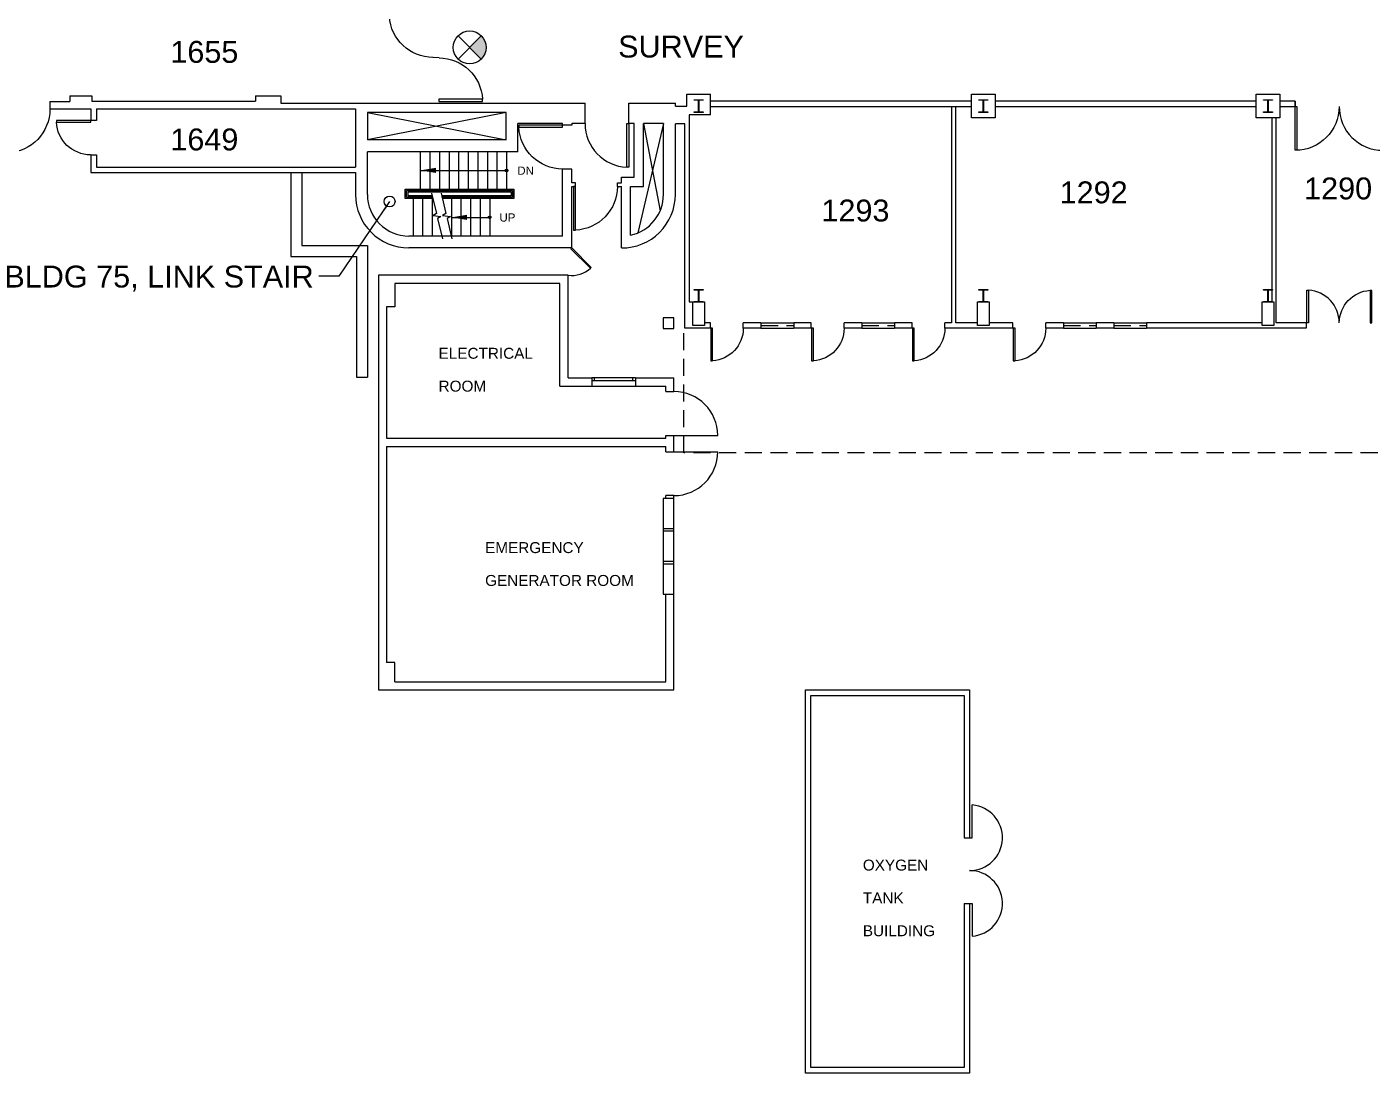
# Model space of a CAD drawing. Header units: inches. Extents: x 283 to 7662, y 1515 to 4754.
# Drawn here: x 2987 to 4461, y 1920 to 3067 of the extents above; entities that cross this region are included whole.
import ezdxf

# ---------------------------------------------------------------- set-up
doc = ezdxf.new("R2010")
doc.units = ezdxf.units.IN
doc.header["$LTSCALE"] = 150
doc.header["$MEASUREMENT"] = 0
doc.linetypes.add('HIDDEN2', pattern=[0.1875, 0.125, -0.0625])
doc.layers.get('0').update_dxf_attribs({"linetype": 'CONTINUOUS'})
doc.layers.get('DEFPOINTS').update_dxf_attribs({"color": 31, "linetype": 'CONTINUOUS'})
for name, color, linetype in [('A-ANNO-TEXT', 4, 'CONTINUOUS'), ('A-ANNO-TEXT-STAIR', 4, 'CONTINUOUS'), ('A-COLS', 5, 'CONTINUOUS'), ('A-DOOR', 2, 'CONTINUOUS'), ('A-FLOR-HRAL', 1, 'CONTINUOUS'), ('A-FLOR-STRS', 2, 'CONTINUOUS'), ('A-GLAZ', 2, 'CONTINUOUS'), ('A-GLAZ-SILL', 1, 'CONTINUOUS'), ('A-GLAZ-VENT', 2, 'HIDDEN2'), ('A-ROOF-OTLN', 2, 'HIDDEN2'), ('A-SHFT', 1, 'CONTINUOUS'), ('A-WALL-FULL', 6, 'CONTINUOUS'), ('X-Clng-Lite', 12, 'CONTINUOUS')]:
    doc.layers.add(name, color=color, linetype=linetype)
doc.styles.add('ARIAL', font='arial.ttf')
doc.styles.add('AT', font='ARCHTITL.shx', dxfattribs={"width": 0.9})
doc.styles.get("Standard").update_dxf_attribs({"font": 'SIMPLEX.shx', "height": 9})
doc.dimstyles.new('DIM-96', dxfattribs={"dimscale": 96, "dimtxt": 0.18, "dimasz": 0.18, "dimexe": 0.18, "dimexo": 0.0625, "dimgap": 0.09, "dimtad": 0, "dimtih": 1, "dimtoh": 1, "dimdec": 4, "dimzin": 0, "dimdsep": 46, "dimlunit": 4, "dimtxsty": 'Standard', "dimcen": 0.09, "dimadec": 0, "dimazin": 0, "dimtfac": 1, "dimtdec": 4, "dimtofl": 0, "dimtmove": 2, "dimatfit": 3, "dimfxl": 1, "dimtolj": 1, "dimtzin": 0, "dimarcsym": 0})
doc.dimstyles.new('DIM1-4', dxfattribs={"dimscale": 48, "dimtxt": 0.09375, "dimasz": 0.125, "dimexe": 0.125, "dimexo": 0.09375, "dimgap": 0, "dimtad": 1, "dimdec": 6, "dimzin": 7, "dimdsep": 46, "dimlunit": 4, "dimtxsty": 'AT', "dimblk": 'TICK', "dimblk1": 'ARROW', "dimblk2": 'ARROW', "dimsah": 1, "dimcen": 2.25, "dimdle": 1.5, "dimadec": 0, "dimazin": 0, "dimtfac": 1, "dimtdec": 6, "dimtix": 1, "dimtofl": 0, "dimtmove": 2, "dimatfit": 3, "dimldrblk": 'ARROW', "dimfxl": 1, "dimtolj": 1, "dimtzin": 3, "dimarcsym": 0})

# ---------------------------------------------------------------- blocks, each defined once
blk = doc.blocks.new('48-dr')
blk.add_lwpolyline([(0, 48), (2, 48), (2, 0), (0, 0)], close=True)
blk.add_arc((-0.1, 0), 48.1, 0.0423, 87.521)
blk = doc.blocks.new('3DOOR')
blk.add_lwpolyline([(0, 36), (2, 36), (2, 0), (0, 0)], close=True)
blk.add_arc((-0.1, 0), 36.1, 0.0689, 86.658)
blk = doc.blocks.new('TRA_EXITSIGN_1')
at = {"linetype": 'ByBlock'}
blk.add_hatch(color=0, dxfattribs=at).paths.add_polyline_path([(0, 0), (-0.707, 0.707, 0.198912), (-1, 0, 0.198912), (-0.707, -0.707)])
at = {"color": 0, "linetype": 'ByBlock'}
for p, q in [((-0.707, -0.707), (0.707, 0.707)), ((0.707, -0.707), (-0.707, 0.707))]:
    blk.add_line(p, q, dxfattribs=at)
blk.add_circle((0, 0), 1, dxfattribs=at)
blk = doc.blocks.new('ARROW')
for p, q in [((0, 0), (-0.75, 0.13)), ((-0.75, 0.13), (-0.75, -0.13)), ((0, 0), (-0.75, 0.06)), ((0, 0), (-1.28, 0)), ((0, 0), (-0.75, -0.13)), ((0, 0), (-0.75, -0.06))]:
    blk.add_line(p, q)
blk = doc.blocks.new('TICK')
for p, q in [((0.99, 0), (-0.99, 0)), ((-0.22, -0.22), (0.22, 0.22))]:
    blk.add_line(p, q)

msp = doc.modelspace()

# ---------------------------------------------------------------- linework, layer by layer
at = {"layer": 'A-COLS'}
for p, q in [((4022, 2967), (4022, 2993)), ((4022, 2993), (4048, 2993)), ((4048, 2993), (4048, 2967)), ((4334, 2967), (4334, 2993)), ((4334, 2993), (4360, 2993)), ((4360, 2993), (4360, 2967)), ((4048, 2967), (4022, 2967)), ((4360, 2967), (4334, 2967)), ((3712.7, 2765.5), (3729.5, 2765.5)), ((3729.5, 2765.5), (3729.5, 2739.5)), ((4028.5, 2739.5), (4028.5, 2765.5)), ((4028.5, 2765.5), (4041.5, 2765.5)), ((4041.5, 2765.5), (4041.5, 2739.5)), ((4340.5, 2739.5), (4340.5, 2765.5)), ((4340.5, 2765.5), (4353.5, 2765.5)), ((4353.5, 2765.5), (4353.5, 2739.5)), ((3696, 2748), (3684, 2748)), ((3684, 2748), (3684, 2736)), ((3696, 2736), (3696, 2748)), ((3684, 2736), (3696, 2736)), ((4041.5, 2739.5), (4028.5, 2739.5)), ((4353.5, 2739.5), (4340.5, 2739.5))]:
    msp.add_line(p, q, dxfattribs=at)
for points in [[(3728, 2987), (3728, 2986.3), (3724, 2986.3, 0.414214), (3723.2, 2985.5), (3723.2, 2974.5, 0.414214), (3724, 2973.7), (3728, 2973.7), (3728, 2973), (3718, 2973), (3718, 2973.7), (3722, 2973.7, 0.414214), (3722.8, 2974.5), (3722.8, 2985.5, 0.414214), (3722, 2986.3), (3718, 2986.3), (3718, 2987)], [(4040, 2987), (4040, 2986.3), (4036, 2986.3, 0.414214), (4035.2, 2985.5), (4035.2, 2974.5, 0.414214), (4036, 2973.7), (4040, 2973.7), (4040, 2973), (4030, 2973), (4030, 2973.7), (4034, 2973.7, 0.414214), (4034.8, 2974.5), (4034.8, 2985.5, 0.414214), (4034, 2986.3), (4030, 2986.3), (4030, 2987)], [(4352, 2987), (4352, 2986.3), (4348, 2986.3, 0.414214), (4347.2, 2985.5), (4347.2, 2974.5, 0.414214), (4348, 2973.7), (4352, 2973.7), (4352, 2973), (4342, 2973), (4342, 2973.7), (4346, 2973.7, 0.414214), (4346.8, 2974.5), (4346.8, 2985.5, 0.414214), (4346, 2986.3), (4342, 2986.3), (4342, 2987)], [(3728, 2779), (3728, 2778.3), (3724, 2778.3, 0.414214), (3723.2, 2777.5), (3723.2, 2766.5, 0.414214), (3724, 2765.7), (3728, 2765.7), (3728, 2765), (3718, 2765), (3718, 2765.7), (3722, 2765.7, 0.414214), (3722.8, 2766.5), (3722.8, 2777.5, 0.414214), (3722, 2778.3), (3718, 2778.3), (3718, 2779)], [(4040, 2779), (4040, 2778.3), (4036, 2778.3, 0.414214), (4035.2, 2777.5), (4035.2, 2766.5, 0.414214), (4036, 2765.7), (4040, 2765.7), (4040, 2765), (4030, 2765), (4030, 2765.7), (4034, 2765.7, 0.414214), (4034.8, 2766.5), (4034.8, 2777.5, 0.414214), (4034, 2778.3), (4030, 2778.3), (4030, 2779)], [(4352, 2779), (4352, 2778.3), (4348, 2778.3, 0.414214), (4347.2, 2777.5), (4347.2, 2766.5, 0.414214), (4348, 2765.7), (4352, 2765.7), (4352, 2765), (4342, 2765), (4342, 2765.7), (4346, 2765.7, 0.414214), (4346.8, 2766.5), (4346.8, 2777.5, 0.414214), (4346, 2778.3), (4342, 2778.3), (4342, 2779)]]:
    msp.add_lwpolyline(points, format="xyb", close=True, dxfattribs=at)
at = {"layer": 'A-DOOR'}
for p, q in [((3438.5, 3032.7), (3431.9, 3033.3)), ((3696, 2619), (3744, 2619)), ((3696, 2601), (3744, 2601)), ((4023, 2178), (4023, 2214)), ((4023, 2106), (4023, 2070))]:
    msp.add_line(p, q, dxfattribs=at)
for points in [[(4377, 2979.5), (4378.8, 2979.5), (4378.8, 2931.5), (4377, 2931.5)], [(3605.4, 2803.1), (3604.5, 2802.2), (3583.1, 2823.6), (3584, 2824.5)]]:
    msp.add_lwpolyline(points, close=True, dxfattribs=at)
at = {"layer": 'A-DOOR', "extrusion": (0, 0, -1)}
msp.add_arc((-4377, 2979.5), 48, 180, 270, dxfattribs=at)
at = {"layer": 'A-DOOR'}
for centre, radius, start, end in [((4473, 2979.5), 48, 180, 270), ((3584, 2824.6), 30.3, 262.3939, 312.5105), ((3696, 2619), 48, 0, 90), ((3696, 2601), 48, 270, 0), ((4020, 2178), 36, 270, 85.2364), ((4020, 2106), 36, 274.7636, 90)]:
    msp.add_arc(centre, radius, start, end, dxfattribs=at)
at = {"layer": 'A-FLOR-HRAL'}
for points in [[(3431.7, 2878.5), (3401.5, 2878.5), (3401.5, 2889), (3520.5, 2889), (3520.5, 2878.5), (3442.2, 2878.5)], [(3431.4, 2880), (3403, 2880), (3403, 2887.5), (3519, 2887.5), (3519, 2880), (3441.9, 2880)]]:
    msp.add_lwpolyline(points, dxfattribs=at)
at = {"layer": 'A-FLOR-STRS'}
for p, q in [((3418, 2930), (3418, 2889)), ((3428.5, 2930), (3428.5, 2889)), ((3439, 2930), (3439, 2889)), ((3449.5, 2930), (3449.5, 2889)), ((3460, 2930), (3460, 2889)), ((3470.5, 2930), (3470.5, 2889)), ((3481, 2930), (3481, 2889)), ((3491.5, 2930), (3491.5, 2889)), ((3502, 2930), (3502, 2889)), ((3512.5, 2930), (3512.5, 2889)), ((3410, 2881.5), (3410, 2880)), ((3410, 2878.5), (3410, 2837.5)), ((3418, 2887.5), (3418, 2886)), ((3420.5, 2881.5), (3420.5, 2880)), ((3420.5, 2878.5), (3420.5, 2837.5)), ((3428.5, 2887.5), (3428.5, 2886)), ((3431, 2881.5), (3431, 2880)), ((3431, 2878.5), (3431, 2837.5)), ((3439, 2887.5), (3439, 2886)), ((3441.5, 2881.5), (3441.5, 2880)), ((3449.5, 2887.5), (3449.5, 2886)), ((3452, 2881.5), (3452, 2880)), ((3452, 2878.5), (3452, 2837.5)), ((3460, 2887.5), (3460, 2886)), ((3462.5, 2881.5), (3462.5, 2880)), ((3462.5, 2878.5), (3462.5, 2837.5)), ((3470.5, 2887.5), (3470.5, 2886)), ((3473, 2881.5), (3473, 2880)), ((3473, 2878.5), (3473, 2837.5)), ((3481, 2887.5), (3481, 2886)), ((3483.5, 2881.5), (3483.5, 2880)), ((3483.5, 2878.5), (3483.5, 2837.5)), ((3491.5, 2887.5), (3491.5, 2886)), ((3494, 2881.5), (3494, 2880)), ((3494, 2878.5), (3494, 2837.5)), ((3502, 2887.5), (3502, 2886)), ((3512.5, 2887.5), (3512.5, 2886))]:
    msp.add_line(p, q, dxfattribs=at)
for points in [[(3431, 2881.5), (3404.5, 2881.5), (3404.5, 2886), (3517.5, 2886), (3517.5, 2881.5), (3441.5, 2881.5)], [(3430.3, 2884.4), (3435.6, 2862.4), (3431.9, 2860), (3440.6, 2859), (3436.9, 2856.6), (3442.2, 2834.6)], [(3440.8, 2884.4), (3446.1, 2862.4), (3442.4, 2860), (3451.1, 2859), (3447.4, 2856.6), (3452.7, 2834.6)]]:
    msp.add_lwpolyline(points, dxfattribs=at)
for centre in [(3512.5, 2909.5), (3494, 2858)]:
    msp.add_circle(centre, 1.5, dxfattribs=at)
at = {"layer": 'A-GLAZ'}
for p, q in [((3609, 2682), (3606, 2682)), ((3606, 2679), (3609, 2679)), ((3609, 2679), (3609, 2682)), ((3651, 2679), (3651, 2682)), ((3654, 2682), (3651, 2682)), ((3651, 2679), (3654, 2679))]:
    msp.add_line(p, q, dxfattribs=at)
at = {"layer": 'A-GLAZ-SILL'}
for p, q in [((3791.3, 2742.5), (3827.3, 2742.5)), ((3901.8, 2742.5), (3937.8, 2742.5)), ((4122.8, 2742.5), (4158.7, 2742.5)), ((4178, 2742.5), (4214, 2742.5)), ((3791.3, 2736.5), (3827.3, 2736.5)), ((3901.8, 2736.5), (3937.8, 2736.5)), ((4122.8, 2736.5), (4158.7, 2736.5)), ((4178, 2736.5), (4214, 2736.5)), ((3606, 2673), (3654, 2673)), ((3651, 2682), (3609, 2682)), ((3609, 2679), (3651, 2679))]:
    msp.add_line(p, q, dxfattribs=at)
at = {"layer": 'A-GLAZ-VENT'}
for p, q in [((3791.3, 2739.5), (3827.3, 2739.5)), ((3901.8, 2739.5), (3937.8, 2739.5)), ((4122.8, 2739.5), (4158.7, 2739.5)), ((4178, 2739.5), (4214, 2739.5))]:
    msp.add_line(p, q, dxfattribs=at)
at = {"layer": 'A-ROOF-OTLN'}
for p, q in [((3706.8, 2599.8), (3706.8, 2736.5)), ((4467.3, 2599.8), (3706.8, 2599.8))]:
    msp.add_line(p, q, dxfattribs=at)
at = {"layer": 'A-SHFT'}
for p, q in [((3360, 2973), (3512, 2943)), ((3512, 2973), (3360, 2943)), ((3684.5, 2961), (3656.3, 2840.9)), ((3662.5, 2961), (3680.9, 2865.3))]:
    msp.add_line(p, q, dxfattribs=at)
at = {"layer": 'A-WALL-FULL'}
for p, q in [((3710, 2993), (3736, 2993)), ((3710, 2980), (3710, 2993)), ((3736, 2970.5), (3736, 2993)), ((3012, 2985), (3012, 2976.8)), ((3012, 2985), (3033.8, 2985)), ((3033.8, 2991.2), (3057.8, 2991.2)), ((3033.8, 2991.2), (3033.8, 2985)), ((3057.8, 2991.2), (3057.8, 2985.3)), ((3057.8, 2985.3), (3237.2, 2985.3)), ((3237.2, 2991.2), (3265.2, 2991.2)), ((3237.2, 2991.2), (3237.2, 2985.3)), ((3265.2, 2991.2), (3265.2, 2983.2)), ((3265.2, 2983.2), (3598.5, 2983.2)), ((3598.5, 2961), (3598.5, 2983.2)), ((3646.5, 2961), (3646.5, 2983.2)), ((3646.5, 2983.2), (3697.5, 2983.2)), ((3697.5, 2980), (3697.5, 2983.2)), ((3697.5, 2980), (3710, 2980)), ((4022, 2985.5), (3736, 2985.5)), ((3736, 2979.5), (4022, 2979.5)), ((4000.1, 2979.5), (4000.1, 2742.5)), ((4005, 2742.5), (4005, 2979.5)), ((4334, 2985.5), (4048, 2985.5)), ((4048, 2979.5), (4334, 2979.5)), ((4377, 2985.5), (4360, 2985.5)), ((4360, 2979.5), (4377, 2979.5)), ((3012, 2976.8), (3057, 2976.8)), ((3057, 2976.8), (3057, 2964)), ((3063, 2964), (3057, 2964)), ((3063, 2976.8), (3063, 2964)), ((3063, 2976.8), (3347, 2976.8)), ((3347, 2976.8), (3347, 2913)), ((3512, 2973), (3360, 2973)), ((3360, 2973), (3360, 2943)), ((3512, 2943), (3512, 2973)), ((3712.7, 2970.5), (3712.7, 2765.5)), ((3736, 2970.5), (3712.7, 2970.5)), ((4351.2, 2967), (4351.2, 2765.2)), ((4356.1, 2742.5), (4356.1, 2967)), ((3574, 2961), (3525, 2961)), ((3525, 2930), (3525, 2961)), ((3574, 2959), (3574, 2961)), ((3584, 2959), (3574, 2959)), ((3598.5, 2961), (3584, 2961)), ((3584, 2961), (3584, 2959)), ((3652.5, 2961), (3646.5, 2961)), ((3652.5, 2902), (3652.5, 2961)), ((3684.5, 2961), (3662.5, 2961)), ((3662.5, 2892), (3662.5, 2961)), ((3684.5, 2883), (3684.5, 2961)), ((3697.5, 2883), (3697.5, 2960.5)), ((3707.8, 2960.5), (3697.5, 2960.5)), ((3707.8, 2736.5), (3707.8, 2960.5)), ((3512, 2943), (3360, 2943)), ((3057, 2926.5), (3057, 2907)), ((3057, 2926.5), (3063, 2926.5)), ((3063, 2926.5), (3063, 2913)), ((3360, 2883), (3360, 2930)), ((3525, 2930), (3360, 2930)), ((3057, 2907), (3347, 2907)), ((3063, 2913), (3347, 2913)), ((3276, 2907), (3276, 2815)), ((3288, 2907), (3288, 2827)), ((3347, 2907), (3347, 2883)), ((3574, 2837.5), (3574, 2911)), ((3584, 2911), (3574, 2911)), ((3584, 2896), (3584, 2911)), ((3588, 2896), (3584, 2896)), ((3584, 2824.5), (3584, 2892)), ((3584, 2892), (3588, 2892)), ((3588, 2892), (3588, 2896)), ((3634, 2892), (3634, 2896)), ((3634, 2896), (3638.5, 2896)), ((3634, 2892), (3638.5, 2892)), ((3638.5, 2902), (3652.5, 2902)), ((3638.5, 2896), (3638.5, 2902)), ((3638.5, 2824.5), (3638.5, 2892)), ((3648.5, 2838.5), (3648.5, 2892)), ((3648.5, 2892), (3662.5, 2892)), ((3574, 2837.5), (3405.5, 2837.5)), ((3288, 2827), (3360, 2827)), ((3360, 2827), (3360, 2683)), ((3584, 2824.5), (3405.5, 2824.5)), ((3276, 2815), (3348, 2815)), ((3348, 2815), (3348, 2683)), ((3372, 2794.5), (3372, 2340)), ((3580, 2794.5), (3372, 2794.5)), ((3580, 2682), (3580, 2794.5)), ((3390, 2785.5), (3390, 2760)), ((3571, 2785.5), (3390, 2785.5)), ((3571, 2673), (3571, 2785.5)), ((3390, 2760), (3381, 2760)), ((3381, 2760), (3381, 2616)), ((3716.5, 2739.5), (3716.5, 2765.5)), ((3736, 2742.5), (3729.5, 2742.5)), ((3736, 2736.5), (3736, 2742.5)), ((3791.3, 2742.5), (3772, 2742.5)), ((3772, 2736.5), (3772, 2742.5)), ((3791.3, 2742.5), (3791.3, 2736.5)), ((3846.5, 2742.5), (3827.3, 2742.5)), ((3827.3, 2742.5), (3827.3, 2736.5)), ((3846.5, 2736.5), (3846.5, 2742.5)), ((3901.8, 2742.5), (3882.5, 2742.5)), ((3882.5, 2736.5), (3882.5, 2742.5)), ((3901.8, 2742.5), (3901.8, 2736.5)), ((3957, 2742.5), (3937.8, 2742.5)), ((3937.8, 2742.5), (3937.8, 2736.5)), ((3957, 2736.5), (3957, 2742.5)), ((3993, 2736.5), (3993, 2742.5)), ((4000.1, 2742.5), (3993, 2742.5)), ((4028.5, 2742.5), (4005, 2742.5)), ((4067.5, 2742.5), (4041.5, 2742.5)), ((4067.5, 2736.5), (4067.5, 2742.5)), ((4122.8, 2742.5), (4103.5, 2742.5)), ((4103.5, 2736.5), (4103.5, 2742.5)), ((4122.8, 2742.5), (4122.8, 2736.5)), ((4178, 2742.5), (4158.7, 2742.5)), ((4158.7, 2742.5), (4158.7, 2736.5)), ((4178, 2742.5), (4178, 2736.5)), ((4340.5, 2742.5), (4214, 2742.5)), ((4214, 2742.5), (4214, 2736.5)), ((4389, 2742.5), (4356.1, 2742.5)), ((4389, 2742.5), (4389, 2736.5)), ((3736, 2736.5), (3707.8, 2736.5)), ((3729.5, 2739.5), (3716.5, 2739.5)), ((3791.3, 2736.5), (3772, 2736.5)), ((3846.5, 2736.5), (3827.3, 2736.5)), ((3901.8, 2736.5), (3882.5, 2736.5)), ((3957, 2736.5), (3937.8, 2736.5)), ((4067.5, 2736.5), (3993, 2736.5)), ((4122.8, 2736.5), (4103.5, 2736.5)), ((4178, 2736.5), (4158.7, 2736.5)), ((4389, 2736.5), (4214, 2736.5)), ((3348, 2683), (3360, 2683)), ((3571, 2673), (3606, 2673)), ((3580, 2682), (3606, 2682)), ((3606, 2682), (3606, 2673)), ((3654, 2682), (3654, 2673)), ((3654, 2682), (3696, 2682)), ((3654, 2673), (3687, 2673)), ((3687, 2667), (3687, 2673)), ((3696, 2667), (3696, 2682)), ((3687, 2667), (3696, 2667)), ((3381, 2616), (3687, 2616)), ((3687, 2616), (3687, 2619)), ((3687, 2619), (3696, 2619)), ((3696, 2601), (3696, 2619)), ((3381, 2607), (3687, 2607)), ((3381, 2607), (3381, 2370)), ((3687, 2601), (3687, 2607)), ((3687, 2601), (3696, 2601)), ((3696, 2553), (3687, 2553)), ((3687, 2550), (3687, 2553)), ((3696, 2340), (3696, 2553)), ((3696, 2550), (3684, 2550)), ((3684, 2550), (3684, 2445)), ((3684, 2517), (3696, 2517)), ((3696, 2514), (3684, 2514)), ((3684, 2481), (3696, 2481)), ((3696, 2478), (3684, 2478)), ((3684, 2445), (3696, 2445)), ((3687, 2349), (3687, 2445)), ((3390, 2370), (3381, 2370)), ((3390, 2349), (3390, 2370)), ((3390, 2349), (3687, 2349)), ((3372, 2340), (3696, 2340)), ((3840, 1920), (3840, 2340)), ((3840, 2340), (4020, 2340)), ((3846, 1926), (3846, 2334)), ((3846, 2334), (4014, 2334)), ((4014, 2334), (4014, 2178)), ((4020, 2340), (4020, 2178)), ((4014, 2178), (4023, 2178)), ((4014, 2106), (4023, 2106)), ((4014, 2106), (4014, 1926)), ((4020, 2106), (4020, 1920)), ((4020, 1920), (3840, 1920)), ((4014, 1926), (3846, 1926))]:
    msp.add_line(p, q, dxfattribs=at)
msp.add_lwpolyline([(4377, 2985.5), (4377, 2985.5), (4377, 2979.5), (4377, 2979.5)], close=True, dxfattribs=at)
for centre, radius, start, end in [((3405.5, 2883), 58.5, 180, 270), ((3405.5, 2883), 45.5, 180, 270), ((3639, 2883), 58.5, 269.5103, 0), ((3639, 2883), 45.5, 282.0515, 0)]:
    msp.add_arc(centre, radius, start, end, dxfattribs=at)

# ---------------------------------------------------------------- block references
at = {"layer": 'A-DOOR'}
for name, p, xscale, yscale, zscale, rotation in [('3DOOR', (3431.9, 3081), -1.325664229475706, 1.325664229475706, 1.32566422947572, 90), ('3DOOR', (3438.4, 2985), -1.32566422947535, 1.325664229475365, 1.32566422947572, 269.9716915011184), ('48-dr', (3056.7, 2964), -0.7812500004351932, 0.7812500004351932, 0.781250000435242, 90), ('3DOOR', (4460.9, 2742.3), -0.990957512699757, 0.9909575126994241, 0.9909575126989946, 359.904735139228), ('3DOOR', (3736.3, 2736.5), -0.9909575126991967, 0.9909575126991967, 0.9909575126989946, 179.9999999998422), ('3DOOR', (3846.8, 2736.5), -0.9909575126991967, 0.9909575126991967, 0.9909575126989946, 179.9999999998422), ('3DOOR', (3957.3, 2736.5), -0.9909575126991967, 0.9909575126991967, 0.9909575126989946, 179.9999999998422), ('3DOOR', (4067.8, 2736.5), -0.9909575126991967, 0.9909575126991967, 0.9909575126989946, 179.9999999998422)]:
    msp.add_blockref(name, p, dxfattribs=dict(at, xscale=xscale, yscale=yscale, zscale=zscale, rotation=rotation))
at = {"layer": 'A-DOOR', "xscale": -1}
for p, rotation in [((2964, 2976.8), 180), ((3574, 2959), 90), ((3586, 2892), 179.9999999999992)]:
    msp.add_blockref('48-dr', p, dxfattribs=dict(at, rotation=rotation))
at = {"layer": 'A-DOOR', "rotation": 179.9999999999992}
msp.add_blockref('48-dr', (3646.5, 2961), dxfattribs=at)
at = {"layer": 'A-DOOR', "xscale": 0.9909575126991967, "yscale": 0.9909575126991967, "zscale": 0.9909575126991967}
msp.add_blockref('3DOOR', (4389.5, 2742.4), dxfattribs=at)
at = {"layer": 'X-Clng-Lite', "xscale": 18, "yscale": 18, "zscale": 18, "rotation": 180}
msp.add_blockref('TRA_EXITSIGN_1', (3472.1, 3044.3), dxfattribs=at)

# ---------------------------------------------------------------- texts
at = {"layer": 'A-ANNO-TEXT', "style": 'ARIAL'}
for s, height, p in [('1655', 24, (3144, 3027.4)), ('1649', 24, (3144, 2931.4)), ('1292', 24, (4118.7, 2873.4)), ('1290', 24, (4386.6, 2877.7)), ('1293', 24, (3857.6, 2853.5)), ('ELECTRICAL', 12, (3438, 2703)), ('ROOM', 12, (3438, 2667)), ('EMERGENCY', 12, (3489, 2490)), ('GENERATOR ROOM', 12, (3489, 2454)), ('OXYGEN', 12, (3903, 2142)), ('TANK', 12, (3903, 2106)), ('BUILDING', 12, (3903, 2070))]:
    msp.add_text(s, height=height, dxfattribs=at).set_placement(p)
at = {"layer": 'A-ANNO-TEXT', "char_height": 9, "attachment_point": 8, "style": 'ARIAL'}
for s, insert, width in [('DN', (3533.4, 2904.7), 29.061), ('UP', (3513.5, 2853.2), 30.516)]:
    msp.add_mtext(s, dxfattribs=dict(at, insert=insert, width=width))
at = {"layer": 'A-ANNO-TEXT-STAIR', "style": 'ARIAL'}
msp.add_text('BLDG 75, LINK STAIR', height=24, dxfattribs=at).set_placement((2962.1, 2781.1))
at = {"layer": 'DEFPOINTS', "style": 'ARIAL'}
msp.add_text('SURVEY', height=24, dxfattribs=at).set_placement((3634.8, 3033.2))

# ---------------------------------------------------------------- leaders
at = {"layer": 'A-ANNO-TEXT-STAIR'}
msp.add_leader([(3384.3, 2875.4), (3328.7, 2793.5), (3306.6, 2793.5)], dimstyle='DIM1-4', override={"dimscale": 96, "dimgap": 0, "dimtad": 0, "dimldrblk": 'DotBlank'}, dxfattribs=at)
msp.add_leader([(3384.3, 2875.4), (3328.7, 2793.5), (3306.6, 2793.5)], dimstyle='DIM1-4', override={"dimscale": 96, "dimgap": 0, "dimtad": 0, "dimldrblk": 'DotBlank'}, dxfattribs=at)
at = {"layer": 'A-FLOR-STRS'}
for points in [[(3418, 2909.5), (3512.5, 2909.5)], [(3452, 2858), (3494, 2858)]]:
    msp.add_leader(points, dimstyle='DIM-96', override={"dimgap": 0.09, "dimtad": 0}, dxfattribs=at)

doc.saveas('drawing.dxf')
